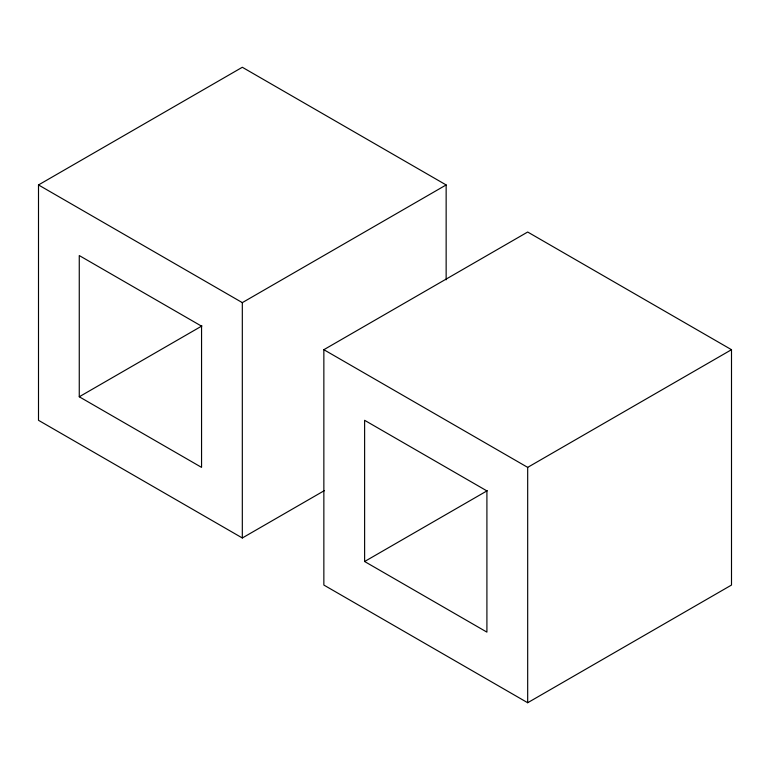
<?xml version="1.0" encoding="UTF-8"?>
<svg xmlns="http://www.w3.org/2000/svg" width="770" height="770" viewBox="0 0 770 770"><rect width="100%" height="100%" fill="white"/><g stroke="black" fill="none" stroke-linecap="round" stroke-linejoin="round"><path stroke-width="1.16" d="M324.478 490.548L242.319 537.98L38.5 420.305L38.5 184.944L242.319 67.269L446.148 184.944L446.148 279.808M79.262 396.771L201.557 467.371L201.557 326.162L79.262 255.553L79.262 396.771L201.971 325.922M38.5 184.944L242.319 302.629L446.148 184.944M323.852 349.695L527.681 232.02L731.5 349.695L731.5 585.056L527.681 702.731L323.852 585.056L323.852 349.695L527.681 467.371L731.5 349.695M364.614 561.513L486.909 632.122L486.909 490.904L364.614 420.305L364.614 561.513L487.323 490.673M527.681 467.371L527.681 702.731M242.319 302.629L242.319 537.98"/></g></svg>
